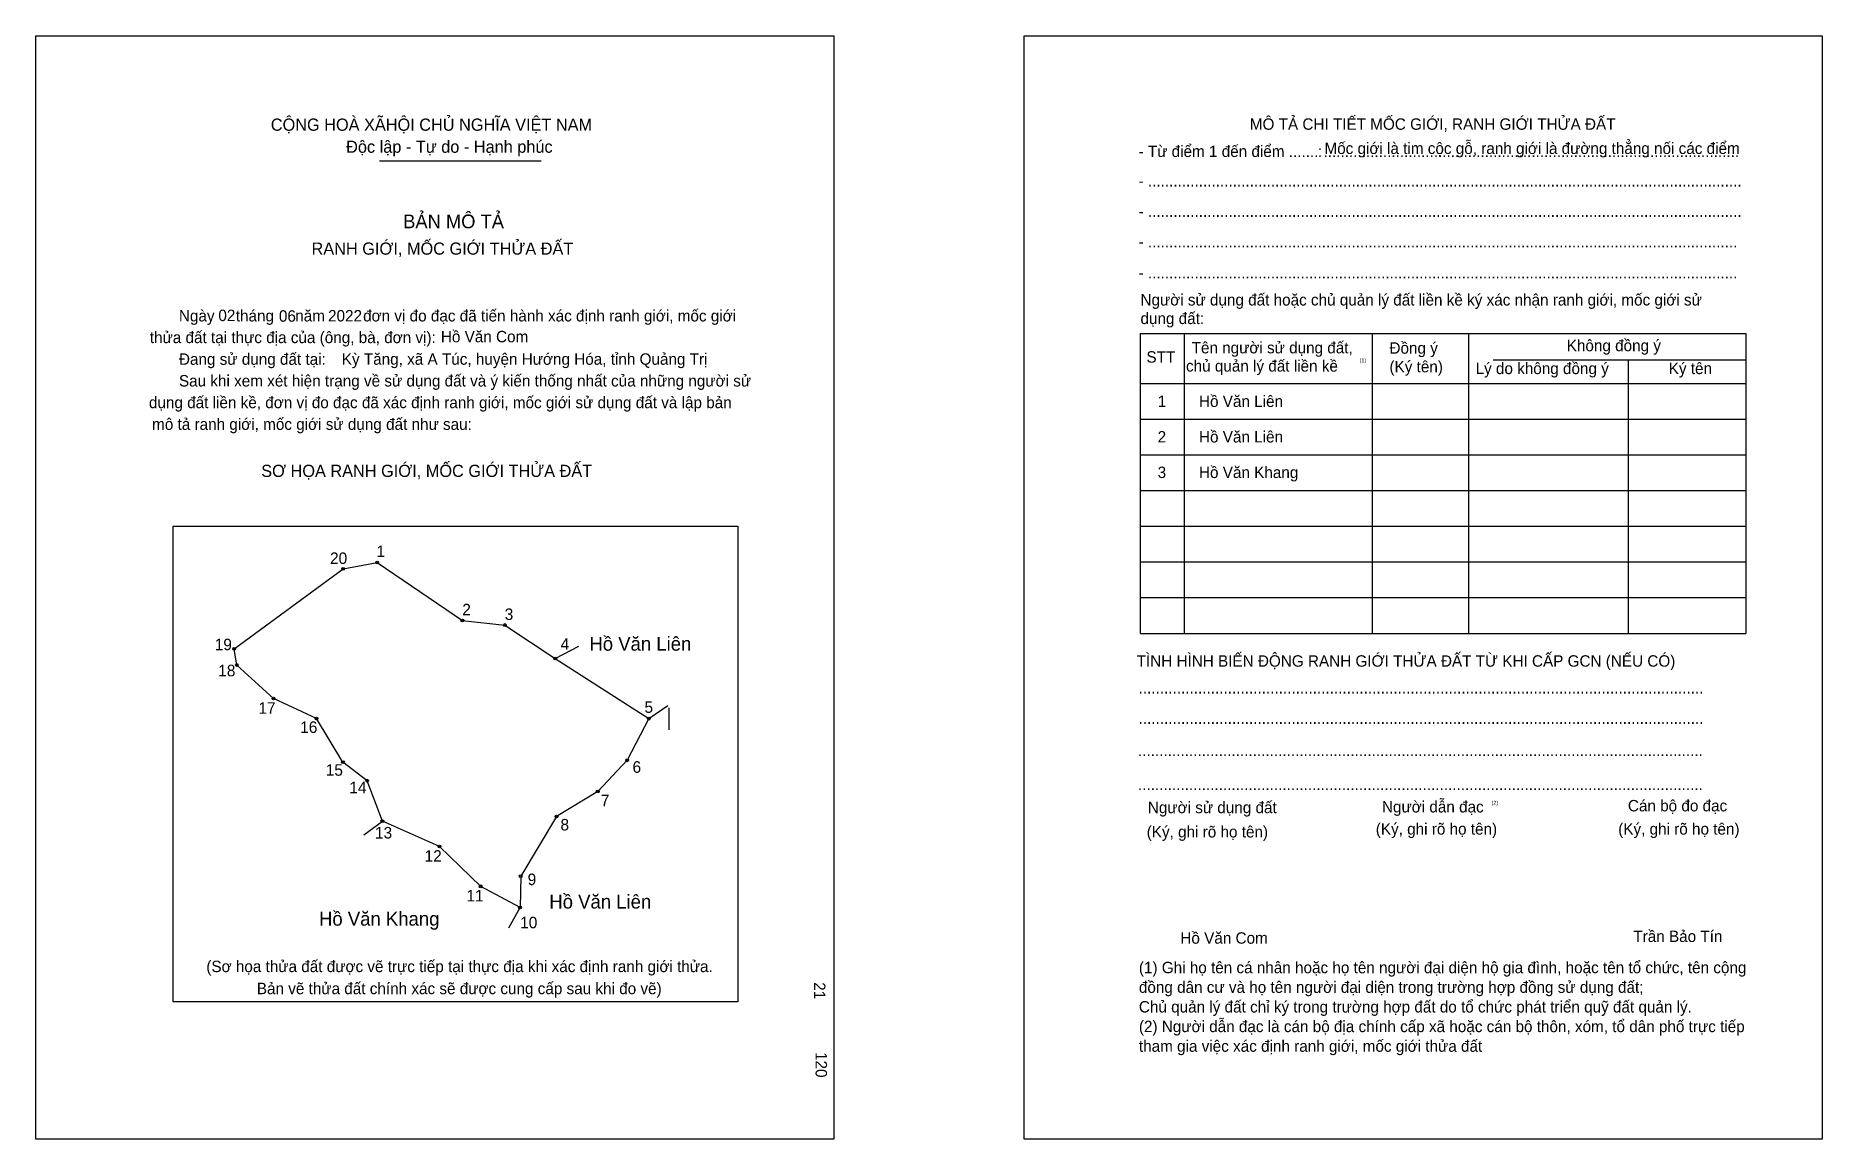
# Model space of a CAD drawing. Extents: x 548895 to 549862, y 1825331 to 1825928.
import ezdxf

# ---------------------------------------------------------------- set-up
doc = ezdxf.new("R2010")
doc.units = 0
for name, color, linetype in [('bmtKhungInTrang1', 7, 'Continuous'), ('bmtKhungInTrang2', 7, 'Continuous'), ('bmtNoiDung', 7, 'Continuous'), ('bmtTemplate', 7, 'Continuous'), ('CanhThua', 7, 'Continuous'), ('MocDinhThua', 7, 'Continuous'), ('RauThua', 7, 'Continuous'), ('SoHieuDinhThua', 7, 'Continuous'), ('TenChuLanCan', 7, 'Continuous')]:
    doc.layers.add(name, color=color, linetype=linetype)

msp = doc.modelspace()

# ---------------------------------------------------------------- linework, layer by layer
at = {"layer": 'bmtKhungInTrang1'}
msp.add_lwpolyline([(548895.16, 1825928.26), (549327.16, 1825928.26), (549327.16, 1825330.76), (548895.16, 1825330.76)], close=True, dxfattribs=at)
at = {"layer": 'bmtKhungInTrang2'}
msp.add_lwpolyline([(549430.17, 1825928.26), (549862.17, 1825928.26), (549862.17, 1825330.76), (549430.17, 1825330.76)], close=True, dxfattribs=at)
at = {"layer": 'bmtTemplate'}
for p, q in [((549081.32, 1825860.55), (549168.68, 1825860.55)), ((549516.84, 1825767.1), (549516.84, 1825604.67)), ((549618.46, 1825767.1), (549618.46, 1825604.67)), ((549670.74, 1825767.3), (549670.74, 1825604.67)), ((549820.81, 1825767.1), (549820.81, 1825604.67)), ((549684, 1825752.8), (549820.81, 1825752.8)), ((549493.14, 1825740.03), (549820.81, 1825740.03)), ((549493.14, 1825720.69), (549820.81, 1825720.69)), ((549493.14, 1825701.36), (549820.81, 1825701.36)), ((549493.14, 1825682.02), (549820.81, 1825682.02)), ((549493.14, 1825662.68), (549820.81, 1825662.68)), ((549493.14, 1825643.34), (549820.81, 1825643.34)), ((549493.14, 1825624.01), (549820.81, 1825624.01)), ((549493.14, 1825604.67), (549820.81, 1825604.67))]:
    msp.add_line(p, q, dxfattribs=at)
for points in [[(549492.93, 1825767.1), (549820.81, 1825767.1)], [(549492.93, 1825767.1), (549492.93, 1825604.67)], [(549757.04, 1825752.6), (549757.04, 1825604.67)]]:
    msp.add_lwpolyline(points, dxfattribs=at)
msp.add_lwpolyline([(548969.48, 1825405.17), (548969.48, 1825662.66), (549275.15, 1825662.66), (549275.15, 1825405.17)], close=True, dxfattribs=at)
at = {"layer": 'CanhThua'}
for p, q in [((549061.57, 1825639.64), (549079.91, 1825643.01)), ((549079.91, 1825643.01), (549126.09, 1825611.68)), ((549002.51, 1825596.32), (549061.57, 1825639.64)), ((549126.09, 1825611.68), (549149.1, 1825609.18)), ((549149.1, 1825609.18), (549176.35, 1825591.04)), ((549004.07, 1825587.55), (549002.51, 1825596.32)), ((549023.82, 1825569.46), (549004.07, 1825587.55)), ((549176.35, 1825591.04), (549227.05, 1825558.51)), ((549047.14, 1825558.53), (549023.82, 1825569.46)), ((549061.46, 1825534.91), (549047.14, 1825558.53)), ((549227.05, 1825558.51), (549215.34, 1825535.95)), ((549074.53, 1825524.92), (549061.46, 1825534.91)), ((549215.34, 1825535.95), (549199.34, 1825519.1)), ((549082.79, 1825502.94), (549074.53, 1825524.92)), ((549199.34, 1825519.1), (549176.98, 1825505.48)), ((549176.98, 1825505.48), (549157.65, 1825473.24)), ((549113.75, 1825489.33), (549082.79, 1825502.94)), ((549136, 1825467.69), (549113.75, 1825489.33)), ((549157.29, 1825456.22), (549136, 1825467.69)), ((549157.65, 1825473.24), (549157.29, 1825456.22))]:
    msp.add_line(p, q, dxfattribs=at)
at = {"layer": 'MocDinhThua'}
for centre in [(549079.91, 1825643.01), (549061.57, 1825639.64), (549126.09, 1825611.68), (549149.1, 1825609.18), (549002.51, 1825596.32), (549004.07, 1825587.55), (549176.35, 1825591.04), (549023.82, 1825569.46), (549047.14, 1825558.53), (549227.05, 1825558.51), (549061.46, 1825534.91), (549215.34, 1825535.95), (549074.53, 1825524.92), (549199.34, 1825519.1), (549176.98, 1825505.48), (549082.79, 1825502.94), (549113.75, 1825489.33), (549136, 1825467.69), (549157.65, 1825473.24), (549157.29, 1825456.22)]:
    msp.add_circle(centre, 0.75, dxfattribs=at)
at = {"layer": 'RauThua'}
for p, q in [((549176.35, 1825591.04), (549189.14, 1825597.69)), ((549227.05, 1825558.51), (549237.24, 1825565.71)), ((549227.05, 1825558.51), (549237.24, 1825565.71)), ((549238.02, 1825552.52), (549238.02, 1825564.4)), ((549072.7, 1825495.67), (549082.79, 1825502.94)), ((549151.29, 1825445.25), (549157.29, 1825456.22))]:
    msp.add_line(p, q, dxfattribs=at)

# ---------------------------------------------------------------- texts
at = {"layer": 'bmtNoiDung'}
for s, height, p in [('02', 6.181, (548994.01, 1825773.76)), ('06', 6.181, (549026.79, 1825773.42)), ('2022', 6.181, (549053.39, 1825773.55)), ('Hồ Văn Com', 6.181, (549114.45, 1825762.27)), ('Kỳ Tăng, xã A Túc, huyện Hướng Hóa, tỉnh Quảng Trị', 6.1811, (549060.82, 1825750.11)), ('1', 6.18, (549502.44, 1825727.27)), ('Hồ Văn Liên ', 6.1811, (549524.81, 1825727.27)), ('2', 6.18, (549502.44, 1825708.03)), ('Hồ Văn Liên ', 6.1811, (549524.81, 1825708.03)), ('3', 6.18, (549502.44, 1825688.78)), ('Hồ Văn Khang ', 6.1811, (549524.81, 1825688.78)), ('Hồ Văn Com', 6.181, (549514.73, 1825436.65))]:
    msp.add_text(s, height=height, dxfattribs=at).set_placement(p)
for s, p in [('21', (549316.4, 1825415.81)), ('120', (549317.28, 1825377.98))]:
    msp.add_text(s, height=6.181, rotation=270, dxfattribs=at).set_placement(p)
at = {"layer": 'bmtTemplate'}
for s, height, p in [('CỘNG HOÀ XÃHỘI CHỦ NGHĨA VIỆT NAM', 6.5932, (549022.41, 1825876.81)), ('MÔ TẢ CHI TIẾT MỐC GIỚI, RANH GIỚI THỬA ĐẤT', 6.1787, (549552.32, 1825877.33)), ('Độc lập - Tự do - Hạnh phúc', 6.5932, (549063.18, 1825864.88)), ('- Từ điểm 1 đến điểm .......', 6.1787, (549492.09, 1825862.6)), (':', 6.18, (549589.17, 1825862.6)), ('..................................................................................................', 6.1787, (549592.21, 1825862.6)), ('Mốc giới là tim cộc gỗ, ranh giới là đường thẳng nối các điểm', 6.1787, (549592.73, 1825864.23)), ('- ............................................................................................................................................', 6.17875, (549492.09, 1825846.59)), ('BẢN MÔ TẢ', 7.417, (549094.04, 1825824.02)), ('- ............................................................................................................................................', 6.17875, (549492.09, 1825830.15)), ('RANH GIỚI, MỐC GIỚI THỬA ĐẤT', 6.5932, (549044.45, 1825809.71)), ('- ...........................................................................................................................................', 6.17875, (549492.09, 1825813.71)), ('- ...........................................................................................................................................', 6.17875, (549492.09, 1825796.89)), ('Người sử dụng đất hoặc chủ quản lý đất liền kề ký xác nhận ranh giới, mốc giới sử', 6.1787, (549493.14, 1825782.19)), ('Ngày     tháng     năm         đơn vị đo đạc đã tiến hành xác định ranh giới, mốc giới ', 6.1811, (548972.67, 1825773.56)), ('dụng đất:', 6.179, (549493.14, 1825772.14)), ('thửa đất tại thực địa của (ông, bà, đơn vị):', 6.1811, (548956.91, 1825761.82)), ('Đang sử dụng đất tại:', 6.1811, (548972.67, 1825750.08)), ('STT', 6.179, (549496.37, 1825751.25)), ('Tên người sử dụng đất,', 6.1787, (549520.83, 1825756.28)), ('Đồng ý', 6.179, (549627.91, 1825756.09)), ('Không đồng ý', 6.1787, (549723.86, 1825757.44)), ('chủ quản lý đất liền kề', 6.1787, (549517.79, 1825746.4)), ('(1)', 2.06, (549611.77, 1825751.47)), ('(Ký tên)', 6.179, (549627.91, 1825746.03)), ('Lý do không đồng ý', 6.1787, (549674.52, 1825745.06)), ('Ký tên', 6.179, (549779.08, 1825745.06)), ('Sau khi xem xét hiện trạng về sử dụng đất và ý kiến thống nhất của những người sử ', 6.1811, (548972.67, 1825738.34)), ('dụng đất liền kề, đơn vị đo đạc đã xác định ranh giới, mốc giới sử dụng đất và lập bản', 6.1811, (548956.45, 1825726.6)), ('mô tả ranh giới, mốc giới sử dụng đất như sau:', 6.1811, (548958.15, 1825714.86)), ('SƠ HỌA RANH GIỚI, MỐC GIỚI THỬA ĐẤT', 6.5932, (549017.21, 1825689.36)), ('TÌNH HÌNH BIẾN ĐỘNG RANH GIỚI THỬA ĐẤT TỪ KHI CẤP GCN (NẾU CÓ)', 6.1787, (549491.06, 1825586.64)), ('.....................................................................................................................................', 6.18801, (549492.09, 1825572.1)), ('.....................................................................................................................................', 6.18801, (549492.09, 1825555.66)), ('.....................................................................................................................................', 6.18801, (549491.78, 1825538.26)), ('.....................................................................................................................................', 6.18801, (549491.78, 1825519.88)), ('Người dẫn đạc', 6.1787, (549623.86, 1825507.71)), ('Cán bộ đo đạc', 6.1787, (549756.97, 1825508.29)), ('Người sử dụng đất', 6.1787, (549497.13, 1825507.32)), ('(2)', 2.06, (549683.2, 1825511.97)), ('(Ký, ghi rõ họ tên)', 6.1787, (549496.5, 1825494.17)), ('(Ký, ghi rõ họ tên)', 6.1787, (549620.5, 1825495.72)), ('(Ký, ghi rõ họ tên)', 6.1787, (549751.72, 1825495.72)), ('Trần Bảo Tín', 6.1787, (549759.92, 1825437.57)), ('(Sơ họa thửa đất được vẽ trực tiếp tại thực địa khi xác định ranh giới thửa.', 6.1811, (548987.51, 1825421.27)), ('(1) Ghi họ tên cá nhân hoặc họ tên người đại diện hộ gia đình, hoặc tên tổ chức, tên cộng', 6.1787, (549492.28, 1825420.67)), ('Bản vẽ thửa đất chính xác sẽ được cung cấp sau khi đo vẽ)', 6.1811, (549014.84, 1825409.32)), ('đồng dân cư và họ tên người đại diện trong trường hợp đồng sử dụng đất;', 6.1787, (549492.28, 1825410.04)), ('Chủ quản lý đất chỉ ký trong trường hợp đất do tổ chức phát triển quỹ đất quản lý.', 6.1787, (549492.28, 1825399.4)), ('(2) Người dẫn đạc là cán bộ địa chính cấp xã hoặc cán bộ thôn, xóm, tổ dân phố trực tiếp', 6.1787, (549492.28, 1825388.77)), ('tham gia việc xác định ranh giới, mốc giới thửa đất', 6.1787, (549492.28, 1825378.13))]:
    msp.add_text(s, height=height, dxfattribs=at).set_placement(p)
at = {"layer": 'SoHieuDinhThua'}
for s, height, p in [('1', 6.25, (549079.57, 1825646)), ('20', 6.247, (549054.45, 1825642.25)), ('2', 6.25, (549126.05, 1825614.42)), ('3', 6.25, (549149, 1825611.93)), ('4', 6.25, (549179.27, 1825595.77)), ('19', 6.247, (548992.05, 1825595.52)), ('18', 6.247, (548993.94, 1825581.42)), ('17', 6.247, (549015.69, 1825561.15)), ('5', 6.25, (549224.66, 1825561.63)), ('16', 6.247, (549038.31, 1825550.76)), ('6', 6.25, (549218.2, 1825529.2)), ('15', 6.247, (549052.14, 1825527.61)), ('14', 6.247, (549064.88, 1825518.08)), ('7', 6.25, (549201.04, 1825511.11)), ('13', 6.247, (549078.79, 1825493.61)), ('8', 6.25, (549179.18, 1825497.95)), ('12', 6.247, (549105.64, 1825481.03)), ('9', 6.25, (549161.42, 1825468.38)), ('11', 6.247, (549128.26, 1825459.53)), ('10', 6.247, (549157.36, 1825445))]:
    msp.add_text(s, height=height, dxfattribs=at).set_placement(p)
at = {"layer": 'TenChuLanCan'}
for s, p in [('Hồ Văn Liên', (549194.84, 1825595.3)), ('Hồ Văn Liên', (549173.15, 1825455.68)), ('Hồ Văn Khang', (549048.48, 1825446.42))]:
    msp.add_text(s, height=7.4966, dxfattribs=at).set_placement(p)

doc.saveas('drawing.dxf')
